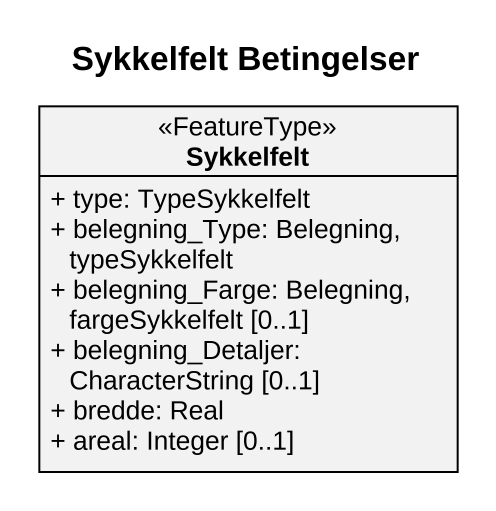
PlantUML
@startuml
title Sykkelfelt Betingelser
hide circle
hide empty members
skinparam classAttributeIconSize 0
class Sykkelfelt <<FeatureType>> {
  + type: TypeSykkelfelt
  + belegning_Type: Belegning, typeSykkelfelt
  + belegning_Farge: Belegning, fargeSykkelfelt [0..1]
  + belegning_Detaljer: CharacterString [0..1]
  + bredde: Real
  + areal: Integer [0..1]
}
@enduml
